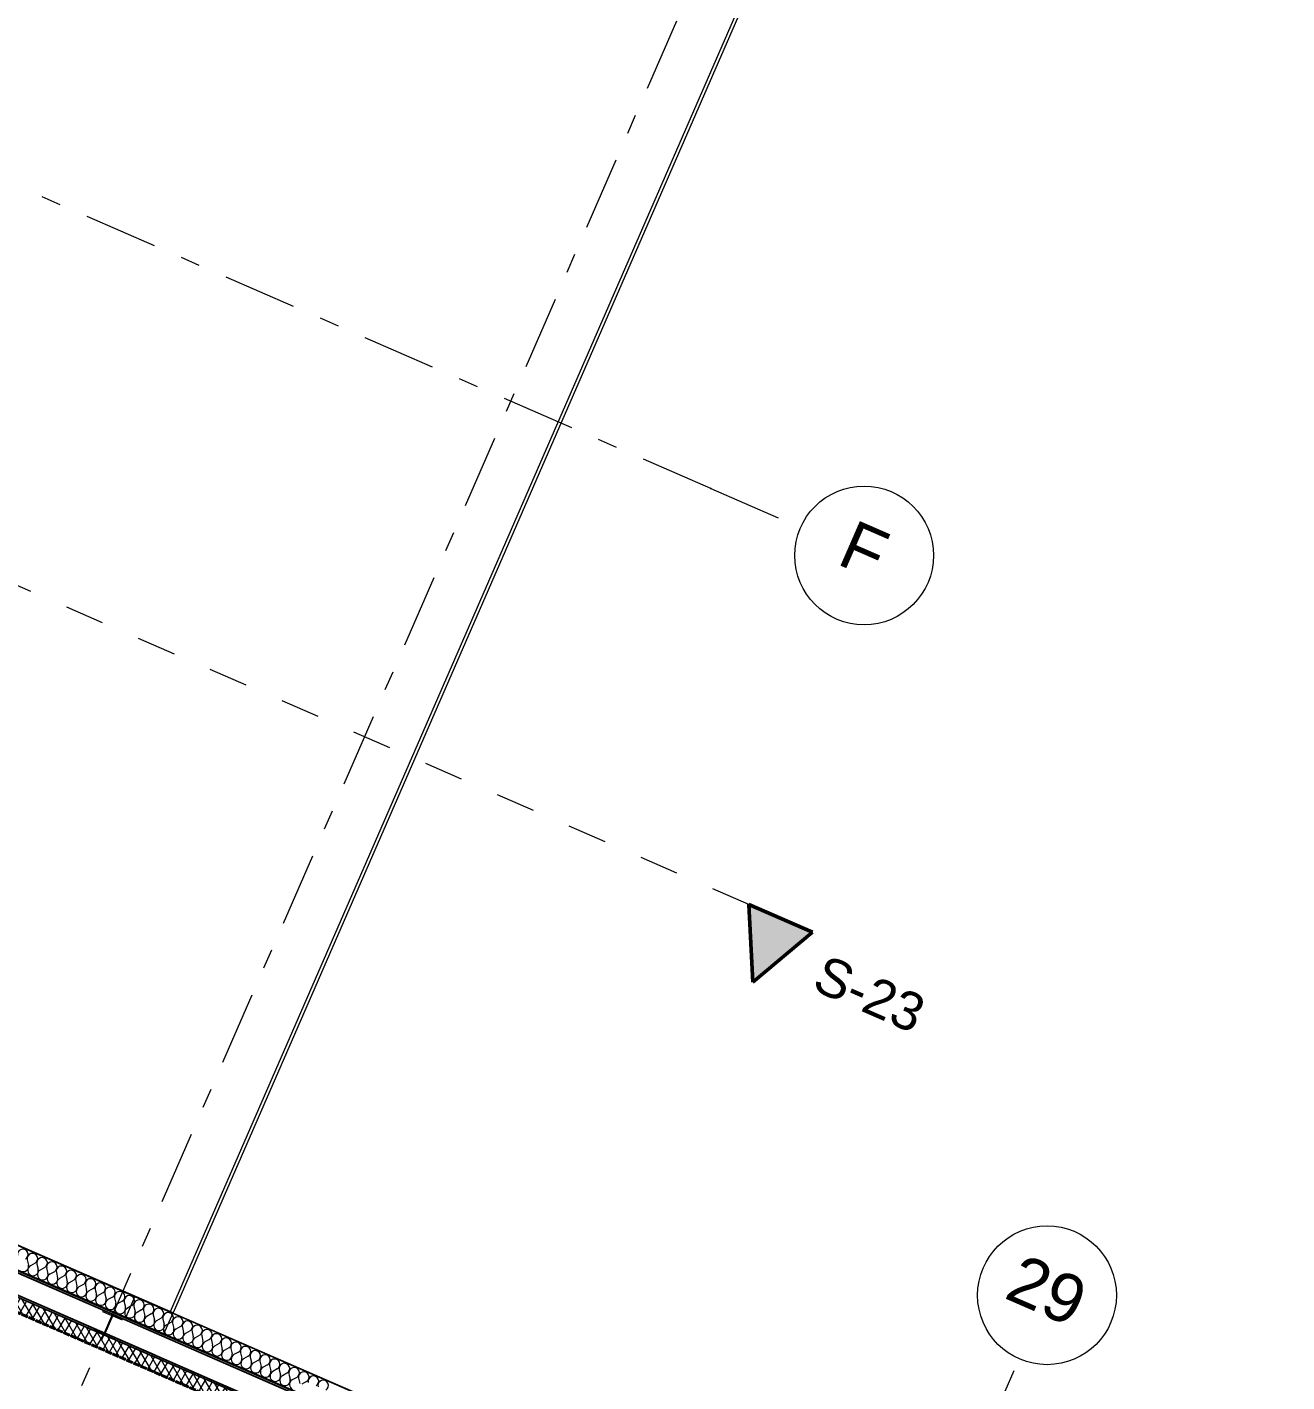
# Model space of a CAD drawing. Header units: millimetres. Extents: x -50172 to 90294, y -72116 to 25069.
# Drawn here: x 10263 to 19343, y -27110 to -17350 of the extents above; entities that cross this region are included whole.
import ezdxf
from ezdxf.enums import TextEntityAlignment as Align

# ---------------------------------------------------------------- set-up
doc = ezdxf.new("R2010")
doc.units = ezdxf.units.MM
doc.header["$MEASUREMENT"] = 0
for name, pattern in [('Dashed', [564.444447, 282.222223, -282.222223]), ('Double Dashed', [1093.611073, 529.166651, -211.666656, 141.111112, -211.666656]), ('Hidden Line', [55, 45, -10])]:
    doc.linetypes.add(name, pattern=pattern)
for name, color, linetype in [('A-20-M_Floor_Slab', 7, 'Continuous'), ('A-95-MC_Marker_Section_P2.Marker', 7, 'Continuous'), ('COLUMN.IFC Import', 7, 'Continuous'), ('New_A-15-MG_Structural_Grid_Phase_2', 7, 'Continuous'), ('New_A-20-M_Roof', 7, 'Continuous'), ('New_A-25-M_Wall_Ext', 7, 'Continuous')]:
    doc.layers.add(name, color=color, linetype=linetype)
for name, color, linetype, lineweight, true_color in [('A-20-M_Floor_Slab_Pen_No__107', 7, 'Continuous', 15, 0xa6a6a6), ('A-95-MC_Marker_Section_P2.Marker_Pen_No__25', 7, 'Continuous', 50, 0x2a2a2a), ('New_A-15-MG_Structural_Grid_Phase_2_Pen_No__222', 7, 'Continuous', 13, 0x65af33), ('New_A-25-M_Wall_Ext_Pen_No__107', 7, 'Continuous', 15, 0xa6a6a6), ('New_A-95-P_Drawing_Pen_No__62', 7, 'Continuous', 20, 0xaaaaaa)]:
    doc.layers.add(name, color=color, linetype=linetype, lineweight=lineweight, true_color=true_color)
for name, color, linetype, lineweight in [('A-20-M_Floor_Slab_Pen_No__195', 7, 'Continuous', 35), ('A-20-M_Floor_Slab_Pen_No__4', 7, 'Continuous', 20), ('A-20-M_Floor_Slab_Pen_No__89', 8, 'Continuous', 20), ('A-20-M_Roof_Pen_No__1', 7, 'Continuous', 13), ('A-95-MC_Marker_Section_P2.Marker_Pen_No__1', 7, 'Continuous', 13), ('A-95-MC_Marker_Section_P2.Marker_Pen_No__6', 7, 'Continuous', 35), ('COLUMN.IFC Import_Pen_No__2', 8, 'Continuous', 15), ('New_A-20-M_Roof_Pen_No__92', 8, 'Continuous', 13), ('New_A-25-M_Wall_Ext_Pen_No__1', 7, 'Continuous', 13)]:
    doc.layers.add(name, color=color, linetype=linetype, lineweight=lineweight)
doc.styles.add('GENERATED_STYLE_4', font='')
doc.styles.get('GENERATED_STYLE_4').set_extended_font_data('Swis721 BT')
pattern_1 = [(0, (0, 0), (0, 173.2051), [0, -100]), (0, (50, 86.6), (0, 173.2051), [0, -100])]

# ---------------------------------------------------------------- blocks, each defined once
blk = doc.blocks.new('Roof_3_2', base_point=(-9378, -10065))
at = {"layer": 'New_A-20-M_Roof_Pen_No__92', "linetype": 'Continuous', "flags": 128}
for points in [[(22006.6, -31651.4), (1845.1, -22859.9)], [(1845.1, -22860), (22006.6, -31651.4)], [(22007.4, -31649.5), (1845.9, -22858.1)], [(1846.1, -22857.7), (22007.6, -31649.1)]]:
    blk.add_lwpolyline(points, dxfattribs=at)
blk = doc.blocks.new('Slab_2_2', base_point=(22220.5, -31567.4))
at = {"layer": 'A-20-M_Floor_Slab_Pen_No__89', "linetype": 'Continuous', "flags": 128}
blk.add_lwpolyline([(22220.5, -31567.4), (1807.4, -22666.3), (1702.5, -22906.9), (21875, -31703.1), (12362.1, -53519.2), (-4050.1, -46362.7), (-4155, -46603.2), (12497.8, -53864.7)], close=True, dxfattribs=at)
blk = doc.blocks.new('*X126')
at = {"layer": 'New_A-25-M_Wall_Ext_Pen_No__107', "linetype": 'Continuous'}
for p, q in [((11018.8, -26559.4), (11009.1, -26564.9)), ((11032.8, -26565.4), (11041.6, -26602.5)), ((11088.7, -26589.8), (11055.5, -26608.6)), ((11102.6, -26595.9), (11111.4, -26633)), ((11158.5, -26620.3), (11125.4, -26639.1)), ((11172.5, -26626.4), (11181.2, -26663.4)), ((11228.3, -26650.7), (11195.2, -26669.5)), ((11242.3, -26656.8), (11251.1, -26693.9)), ((11298.2, -26681.2), (11265, -26700)), ((11312.1, -26687.3), (11320.9, -26724.3)), ((11368, -26711.6), (11334.9, -26730.4)), ((11382, -26717.7), (11390.8, -26754.8)), ((11437.9, -26742.1), (11404.7, -26760.9)), ((11451.8, -26748.2), (11460.6, -26785.2)), ((11507.7, -26772.5), (11474.6, -26791.3)), ((11521.7, -26778.6), (11530.4, -26815.7)), ((11577.5, -26803), (11544.4, -26821.8)), ((11591.5, -26809.1), (11600.3, -26846.1)), ((11647.4, -26833.4), (11614.2, -26852.2)), ((11661.3, -26839.5), (11670.1, -26876.6)), ((11717.2, -26863.9), (11684.1, -26882.7)), ((11731.2, -26870), (11740, -26907.1)), ((11787.1, -26894.3), (11753.9, -26913.1)), ((11801, -26900.4), (11809.8, -26937.5)), ((11856.9, -26924.8), (11823.8, -26943.6)), ((11870.9, -26930.9), (11879.6, -26968)), ((11926.7, -26955.3), (11893.6, -26974.1)), ((11940.7, -26961.3), (11949.5, -26998.4)), ((11996.6, -26985.7), (11963.4, -27004.5)), ((12010.5, -26991.8), (12019.3, -27028.9)), ((12066.4, -27016.2), (12033.3, -27035)), ((12080.4, -27022.2), (12089.2, -27059.3)), ((12136.3, -27046.6), (12103.1, -27065.4)), ((12150.2, -27052.7), (12159, -27089.8)), ((12206.1, -27077.1), (12173, -27095.9)), ((12220.1, -27083.2), (12228.8, -27120.2)), ((12275.9, -27107.5), (12242.8, -27126.3))]:
    blk.add_line(p, q, dxfattribs=at)
for centre, start, end in [((11000, -26526.2), 299.57051, 27.7931), ((11069.9, -26556.7), 299.57051, 193.31031), ((11004.5, -26611.3), 224.38672, 246.44041), ((11004.5, -26611.3), 246.44041, 13.31031), ((11074.3, -26641.7), 119.57051, 246.44041), ((11074.3, -26641.7), 246.44041, 13.31031), ((11139.7, -26587.1), 299.57051, 193.31031), ((11144.2, -26672.2), 119.57051, 246.44041), ((11209.5, -26617.6), 299.57051, 193.31031), ((11279.4, -26648), 299.57051, 193.31031), ((11349.2, -26678.5), 299.57051, 193.31031), ((11144.2, -26672.2), 246.44041, 13.31031), ((11214, -26702.6), 119.57051, 246.44041), ((11214, -26702.6), 246.44041, 13.31031), ((11283.8, -26733.1), 119.57051, 246.44041), ((11283.8, -26733.1), 246.44041, 13.31031), ((11353.7, -26763.6), 119.57051, 246.44041), ((11419.1, -26708.9), 299.57051, 193.31031), ((11488.9, -26739.4), 299.57051, 193.31031), ((11558.7, -26769.8), 299.57051, 193.31031), ((11353.7, -26763.6), 246.44041, 13.31031), ((11423.5, -26794), 119.57051, 246.44041), ((11423.5, -26794), 246.44041, 13.31031), ((11493.4, -26824.5), 119.57051, 246.44041), ((11493.4, -26824.5), 246.44041, 13.31031), ((11563.2, -26854.9), 119.57051, 246.44041), ((11628.6, -26800.3), 299.57051, 193.31031), ((11698.4, -26830.8), 299.57051, 193.31031), ((11768.3, -26861.2), 299.57051, 193.31031), ((11563.2, -26854.9), 246.44041, 13.31031), ((11633, -26885.4), 119.57051, 246.44041), ((11633, -26885.4), 246.44041, 13.31031), ((11702.9, -26915.8), 119.57051, 246.44041), ((11702.9, -26915.8), 246.44041, 13.31031), ((11772.7, -26946.3), 119.57051, 246.44041), ((11838.1, -26891.7), 299.57051, 193.31031), ((11907.9, -26922.1), 299.57051, 193.31031), ((11977.8, -26952.6), 299.57051, 193.31031), ((11772.7, -26946.3), 246.44041, 13.31031), ((11842.6, -26976.7), 119.57051, 246.44041), ((11842.6, -26976.7), 246.44041, 13.31031), ((11912.4, -27007.2), 119.57051, 246.44041), ((11912.4, -27007.2), 246.44041, 13.31031), ((11982.2, -27037.6), 119.57051, 246.44041), ((11982.2, -27037.6), 246.44041, 13.31031), ((12047.6, -26983), 299.57051, 193.31031), ((12117.5, -27013.5), 299.57051, 193.31031), ((12187.3, -27043.9), 299.57051, 193.31031), ((12052.1, -27068.1), 119.57051, 246.44041), ((12052.1, -27068.1), 246.44041, 13.31031), ((12121.9, -27098.5), 119.57051, 246.44041), ((12121.9, -27098.5), 246.44041, 13.31031), ((12191.8, -27129), 119.57051, 246.44041), ((12257.1, -27074.4), 299.57051, 193.31031), ((12327, -27104.8), 299.57051, 193.31031), ((12396.8, -27135.3), 299.57051, 193.31031)]:
    blk.add_arc(centre, 38.1, start, end, dxfattribs=at)
blk = doc.blocks.new('Wall_29_2', base_point=(22006.6, -31651.4))
at = {"layer": 'New_A-25-M_Wall_Ext_Pen_No__107', "linetype": 'Continuous'}
h = blk.add_hatch(dxfattribs=at)
h.set_pattern_fill('Plaster_0002', color=256, style=0, pattern_type=2)
h.set_pattern_definition(pattern_1)
h.paths.add_polyline_path([(22460.8, -31473), (11040.4, -26493.2), (11038.6, -26497.3), (22454.8, -31475.4)])
at = {"layer": 'New_A-25-M_Wall_Ext_Pen_No__107', "linetype": 'Continuous', "lineweight": 0, "true_color": 0x535353}
for points in [[(22220.5, -31567.4), (10967.4, -26660.5), (10966.2, -26663.2), (22216.6, -31568.9)], [(22027, -31643.4), (10908.7, -26795.2), (10907.5, -26798), (22023.1, -31644.9)]]:
    blk.add_hatch(color=251, dxfattribs=at).paths.add_polyline_path(points)
at = {"layer": 'New_A-25-M_Wall_Ext_Pen_No__107', "linetype": 'Continuous'}
for points in [[(22236.3, -31561.2), (10972.2, -26649.5), (10967.4, -26660.5), (22220.5, -31567.4)], [(10902.5, -26809.4), (22006.6, -31651.4), (22023.1, -31644.9), (10907.5, -26798)]]:
    blk.add_hatch(color=256, dxfattribs=at).paths.add_polyline_path(points)
at = {"layer": 'New_A-25-M_Wall_Ext_Pen_No__1', "linetype": 'Continuous'}
for p, q in [((22454.8, -31475.4), (11038.6, -26497.3)), ((22244.2, -31558.1), (10974.6, -26644)), ((22216.6, -31568.9), (10966.2, -26663.2)), ((22220.5, -31567.4), (10967.4, -26660.5)), ((22236.3, -31561.2), (10972.2, -26649.5)), ((10907.5, -26798), (22023.1, -31644.9)), ((22027, -31643.4), (10908.7, -26795.2))]:
    blk.add_line(p, q, dxfattribs=at)
at = {"layer": 'New_A-25-M_Wall_Ext_Pen_No__1', "linetype": 'Continuous', "flags": 128}
for points in [[(11040.4, -26493.2), (10974.6, -26644)], [(22460.8, -31473), (11040.4, -26493.2)], [(10902.5, -26809.4), (22006.6, -31651.4)]]:
    blk.add_lwpolyline(points, dxfattribs=at)
at = {"layer": 'New_A-25-M_Wall_Ext', "color": 250, "lineweight": 50, "true_color": 0x2a2a2a}
blk.add_blockref('*X126', (0, 0), dxfattribs=at)
blk = doc.blocks.new('*X144')
at = {"layer": 'New_A-25-M_Wall_Ext_Pen_No__107', "linetype": 'Continuous'}
for p, q in [((10264.6, -26230.5), (10273.3, -26267.5)), ((10320.4, -26254.8), (10287.3, -26273.6)), ((10334.4, -26260.9), (10343.2, -26298)), ((10390.3, -26285.3), (10357.1, -26304.1)), ((10404.2, -26291.4), (10413, -26328.4)), ((10460.1, -26315.7), (10427, -26334.5)), ((10474.1, -26321.8), (10482.8, -26358.9)), ((10529.9, -26346.2), (10496.8, -26365)), ((10543.9, -26352.3), (10552.7, -26389.3)), ((10599.8, -26376.6), (10566.7, -26395.4)), ((10613.8, -26382.7), (10622.5, -26419.8)), ((10669.6, -26407.1), (10636.5, -26425.9)), ((10683.6, -26413.2), (10692.4, -26450.2)), ((10739.5, -26437.5), (10706.3, -26456.3)), ((10753.4, -26443.6), (10762.2, -26480.7)), ((10809.3, -26468), (10776.2, -26486.8)), ((10823.3, -26474.1), (10832, -26511.2)), ((10879.1, -26498.4), (10846, -26517.2)), ((10893.1, -26504.5), (10901.9, -26541.6)), ((10949, -26528.9), (10915.8, -26547.7)), ((10963, -26535), (10971.7, -26572.1)), ((11018.8, -26559.4), (10985.7, -26578.2)), ((11032.8, -26565.4), (11041.6, -26602.5)), ((11088.7, -26589.8), (11055.5, -26608.6)), ((11102.6, -26595.9), (11111.4, -26633)), ((11158.5, -26620.3), (11125.4, -26639.1)), ((11172.5, -26626.4), (11181.2, -26663.4)), ((11228.3, -26650.7), (11195.2, -26669.5)), ((11242.3, -26656.8), (11251.1, -26693.9)), ((11281.6, -26690.6), (11265, -26700))]:
    blk.add_line(p, q, dxfattribs=at)
for centre, start, end in [((10231.8, -26191.2), 299.57051, 193.31031), ((10301.6, -26221.7), 299.57051, 193.31031), ((10371.5, -26252.1), 299.57051, 193.31031), ((10441.3, -26282.6), 299.57051, 193.31031), ((10236.3, -26276.3), 246.44041, 13.31031), ((10306.1, -26306.8), 119.57051, 246.44041), ((10306.1, -26306.8), 246.44041, 13.31031), ((10375.9, -26337.2), 119.57051, 246.44041), ((10375.9, -26337.2), 246.44041, 13.31031), ((10445.8, -26367.7), 119.57051, 246.44041), ((10511.1, -26313), 299.57051, 193.31031), ((10581, -26343.5), 299.57051, 193.31031), ((10650.8, -26374), 299.57051, 193.31031), ((10445.8, -26367.7), 246.44041, 13.31031), ((10515.6, -26398.1), 119.57051, 246.44041), ((10515.6, -26398.1), 246.44041, 13.31031), ((10585.5, -26428.6), 119.57051, 246.44041), ((10585.5, -26428.6), 246.44041, 13.31031), ((10655.3, -26459), 119.57051, 246.44041), ((10720.7, -26404.4), 299.57051, 193.31031), ((10790.5, -26434.9), 299.57051, 193.31031), ((10860.3, -26465.3), 299.57051, 193.31031), ((10655.3, -26459), 246.44041, 13.31031), ((10725.1, -26489.5), 119.57051, 246.44041), ((10725.1, -26489.5), 246.44041, 13.31031), ((10795, -26519.9), 119.57051, 246.44041), ((10795, -26519.9), 246.44041, 13.31031), ((10864.8, -26550.4), 119.57051, 246.44041), ((10864.8, -26550.4), 246.44041, 13.31031), ((10930.2, -26495.8), 299.57051, 193.31031), ((11000, -26526.2), 299.57051, 193.31031), ((11069.9, -26556.7), 299.57051, 193.31031), ((10934.6, -26580.8), 119.57051, 246.44041), ((10934.6, -26580.8), 246.44041, 13.31031), ((11004.5, -26611.3), 119.57051, 246.44041), ((11004.5, -26611.3), 246.44041, 13.31031), ((11074.3, -26641.7), 119.57051, 246.44041), ((11074.3, -26641.7), 246.44041, 13.31031), ((11139.7, -26587.1), 299.57051, 193.31031), ((11144.2, -26672.2), 119.57051, 246.44041), ((11209.5, -26617.6), 299.57051, 193.31031), ((11279.4, -26648), 36.47185, 193.31031), ((11144.2, -26672.2), 246.44041, 13.31031), ((11214, -26702.6), 119.57051, 246.44041), ((11214, -26702.6), 246.44041, 13.31031), ((11283.8, -26733.1), 119.57051, 216.40896)]:
    blk.add_arc(centre, 38.1, start, end, dxfattribs=at)
blk = doc.blocks.new('Wall_42_2', base_point=(11177.5, -26929.3))
at = {"layer": 'New_A-25-M_Wall_Ext_Pen_No__107', "linetype": 'Continuous'}
h = blk.add_hatch(dxfattribs=at)
h.set_pattern_fill('Plaster_0002', color=256, style=0, pattern_type=2)
h.set_pattern_definition(pattern_1)
h.paths.add_polyline_path([(1989.1, -22551.3), (11313.6, -26617.2), (11315.4, -26613.1), (1990.9, -22547.2)])
at = {"layer": 'New_A-25-M_Wall_Ext_Pen_No__107', "linetype": 'Continuous', "lineweight": 0, "true_color": 0x535353}
for points in [[(11242.4, -26780.4), (1910, -22711), (1908.8, -22713.8), (11241.2, -26783.1)], [(11183.7, -26915.1), (1851.3, -22845.8), (1850.1, -22848.5), (11182.5, -26917.9)]]:
    blk.add_hatch(color=251, dxfattribs=at).paths.add_polyline_path(points)
at = {"layer": 'New_A-25-M_Wall_Ext_Pen_No__107', "linetype": 'Continuous'}
for points in [[(11247.2, -26769.4), (1914.8, -22700), (1910, -22711), (11242.4, -26780.4)], [(1845.1, -22860), (11177.5, -26929.3), (11182.5, -26917.9), (1850.1, -22848.5)]]:
    blk.add_hatch(color=256, dxfattribs=at).paths.add_polyline_path(points)
at = {"layer": 'New_A-25-M_Wall_Ext_Pen_No__1', "linetype": 'Continuous'}
for p, q in [((11313.6, -26617.2), (1981.2, -22547.8)), ((11241.2, -26783.1), (1908.8, -22713.8)), ((11242.4, -26780.4), (1910, -22711)), ((11247.2, -26769.4), (1914.8, -22700)), ((11249.6, -26763.9), (1917.2, -22694.5)), ((1850.1, -22848.5), (11182.5, -26917.9)), ((11183.7, -26915.1), (1851.3, -22845.8))]:
    blk.add_line(p, q, dxfattribs=at)
at = {"layer": 'New_A-25-M_Wall_Ext_Pen_No__1', "linetype": 'Continuous', "flags": 128}
for points in [[(11315.4, -26613.1), (1990.9, -22547.2)], [(1845.1, -22860), (11177.5, -26929.3)], [(11249.6, -26763.9), (11315.4, -26613.1)]]:
    blk.add_lwpolyline(points, dxfattribs=at)
at = {"layer": 'New_A-25-M_Wall_Ext', "color": 250, "lineweight": 50, "true_color": 0x2a2a2a}
blk.add_blockref('*X144', (0, 0), dxfattribs=at)
blk = doc.blocks.new('*X165')
at = {"layer": 'A-20-M_Floor_Slab_Pen_No__107', "linetype": 'Continuous'}
for points in [[(10198.7, -26611.6), (10348.7, -26677), (10348.7, -26674.9), (10198.7, -26609.4)], [(10498.7, -26742.4), (10648.7, -26807.9), (10648.7, -26805.7), (10498.7, -26740.3)], [(10798.7, -26873.3), (10948.6, -26938.7), (10948.6, -26936.5), (10798.7, -26871.1)], [(11098.6, -27004.1), (11248.6, -27069.5), (11248.6, -27067.3), (11098.6, -27001.9)]]:
    blk.add_hatch(color=256, dxfattribs=at).paths.add_polyline_path(points)
blk = doc.blocks.new('Wall_61_2', base_point=(21875, -31703.1))
at = {"layer": 'A-20-M_Floor_Slab_Pen_No__107', "linetype": 'Continuous'}
h = blk.add_hatch(dxfattribs=at)
h.set_pattern_fill('Batt_Insulation_0002', color=256, style=0, pattern_type=2)
h.set_pattern_definition([(60, (0, 0), (-43.30127, 25), []), (120, (0, 0), (43.30127, 25), [])])
h.paths.add_polyline_path([(1705.1, -22905.9), (21877.6, -31702.1), (22006.6, -31651.4), (1834.1, -22855.2)])
at = {"layer": 'A-20-M_Floor_Slab_Pen_No__195', "linetype": 'Hidden Line'}
blk.add_line((1705.1, -22905.9), (21877.6, -31702.1), dxfattribs=at)
at = {"layer": 'A-20-M_Floor_Slab_Pen_No__195', "linetype": 'Hidden Line', "flags": 128}
blk.add_lwpolyline([(1702.5, -22906.9), (21875, -31703.1)], dxfattribs=at)
at = {"layer": 'A-20-M_Floor_Slab_Pen_No__4', "linetype": 'Continuous', "flags": 128}
blk.add_lwpolyline([(22006.6, -31651.4), (1834.1, -22855.2)], dxfattribs=at)
at = {"layer": 'A-20-M_Floor_Slab', "color": 250, "lineweight": 50, "true_color": 0x2a2a2a}
blk.add_blockref('*X165', (0, 0), dxfattribs=at)
blk = doc.blocks.new('Column 45')
at = {"layer": 'COLUMN.IFC Import_Pen_No__2', "linetype": 'Continuous'}
for p, q in [((76.45, 78.8), (-76.45, 78.8)), ((-76.45, 78.8), (-76.45, 69.4)), ((-76.45, 69.4), (-3.25, 69.4)), ((-3.25, 69.4), (-3.25, -69.4)), ((3.25, -69.4), (3.25, 69.4)), ((3.25, 69.4), (76.45, 69.4)), ((76.45, 69.4), (76.45, 78.8)), ((-3.25, -69.4), (-76.45, -69.4)), ((-76.45, -69.4), (-76.45, -78.8)), ((-76.45, -78.8), (76.45, -78.8)), ((76.45, -69.4), (3.25, -69.4)), ((76.45, -78.8), (76.45, -69.4))]:
    blk.add_line(p, q, dxfattribs=at)
blk = doc.blocks.new('Standard grid marker_7')
at = {"layer": 'New_A-15-MG_Structural_Grid_Phase_2_Pen_No__222', "linetype": 'Double Dashed'}
for q in [(0, 0), (32130.3, 0)]:
    blk.add_line((705.1, 0), q, dxfattribs=at)
at = {"layer": 'New_A-15-MG_Structural_Grid_Phase_2_Pen_No__222', "linetype": 'Continuous'}
blk.add_circle((-500, 0), 500, dxfattribs=at)
at = {"layer": 'New_A-15-MG_Structural_Grid_Phase_2_Pen_No__222', "linetype": 'Double Dashed'}
blk.add_point((705.1, 0), dxfattribs=at)
blk.add_point((705.1, 0), dxfattribs=at)
at = {"layer": 'New_A-15-MG_Structural_Grid_Phase_2_Pen_No__222', "style": 'GENERATED_STYLE_4'}
for tag, p in [('AC_MarkerText_1_0', (-500, 43.4)), ('AC_MarkerText_1_1', (33335.4, 43.4))]:
    blk.add_attdef(tag, text='', height=350, rotation=180, dxfattribs=at).set_placement(p, align=Align.MIDDLE_CENTER)
blk = doc.blocks.new('Standard grid marker_12')
at = {"layer": 'New_A-15-MG_Structural_Grid_Phase_2_Pen_No__222', "linetype": 'Double Dashed'}
blk.add_line((2211.6, 0), (53472.7, 0), dxfattribs=at)
at = {"layer": 'New_A-15-MG_Structural_Grid_Phase_2_Pen_No__222', "style": 'GENERATED_STYLE_4'}
for tag, p in [('AC_MarkerText_1_0', (-500, 1206.2)), ('AC_MarkerText_1_1', (56184.2, 1206.2))]:
    blk.add_attdef(tag, text='', height=350, rotation=270, dxfattribs=at).set_placement(p, align=Align.MIDDLE_CENTER)
blk = doc.blocks.new('Standard grid marker_16')
at = {"layer": 'New_A-15-MG_Structural_Grid_Phase_2_Pen_No__222', "linetype": 'Double Dashed'}
blk.add_line((1000, 0), (47486.2, 0), dxfattribs=at)
at = {"layer": 'New_A-15-MG_Structural_Grid_Phase_2_Pen_No__222', "style": 'GENERATED_STYLE_4'}
for tag, p in [('AC_MarkerText_1_0', (-500, 43.3)), ('AC_MarkerText_1_1', (48986.2, 43.3))]:
    blk.add_attdef(tag, text='', height=350, rotation=180, dxfattribs=at).set_placement(p, align=Align.MIDDLE_CENTER)
blk = doc.blocks.new('Standard grid marker_13')
at = {"layer": 'New_A-15-MG_Structural_Grid_Phase_2_Pen_No__222', "linetype": 'Double Dashed'}
blk.add_line((20268.4, 0), (27450.4, 0), dxfattribs=at)
at = {"layer": 'New_A-15-MG_Structural_Grid_Phase_2_Pen_No__222', "linetype": 'Continuous'}
blk.add_circle((27950.4, 0), 500, dxfattribs=at)
at = {"layer": 'New_A-15-MG_Structural_Grid_Phase_2_Pen_No__222', "style": 'GENERATED_STYLE_4'}
for tag, p in [('AC_MarkerText_1_0', (-500, 36.5)), ('AC_MarkerText_1_1', (27950.4, 36.5))]:
    blk.add_attdef(tag, text='', height=350, rotation=270, dxfattribs=at).set_placement(p, align=Align.MIDDLE_CENTER)
blk = doc.blocks.new('Cutting Plane_2_2', base_point=(15693.3, -23770.8))
at = {"layer": 'A-95-MC_Marker_Section_P2.Marker_Pen_No__25', "linetype": 'Continuous'}
blk.add_hatch(color=256, dxfattribs=at).paths.add_polyline_path([(15922.4, -23870.8), (15464.1, -23670.9), (15493.4, -24229.2)])
at = {"layer": 'A-95-MC_Marker_Section_P2.Marker_Pen_No__1', "linetype": 'Dashed'}
blk.add_line((15464.1, -23670.9), (-14070.1, -10792.5), dxfattribs=at)
at = {"layer": 'A-95-MC_Marker_Section_P2.Marker_Pen_No__25', "linetype": 'Continuous'}
for p, q in [((15922.4, -23870.8), (15464.1, -23670.9)), ((15464.1, -23670.9), (15493.4, -24229.2)), ((15493.4, -24229.2), (15922.4, -23870.8))]:
    blk.add_line(p, q, dxfattribs=at)
at = {"layer": 'A-95-MC_Marker_Section_P2.Marker_Pen_No__6', "insert": (15906.8, -24281.9), "char_height": 275, "attachment_point": 7, "rotation": 336.44041, "style": 'GENERATED_STYLE_4'}
blk.add_mtext('\\A1;{\\fSwis721 BT|b0|i0|c0|p34;S-23}', dxfattribs=at)

msp = doc.modelspace()

# ---------------------------------------------------------------- linework, layer by layer
at = {"layer": 'A-20-M_Roof_Pen_No__1', "linetype": 'Continuous', "flags": 128}
msp.add_lwpolyline([(19165.1, -8554.9), (11294.8, -26604.1)], dxfattribs=at)
at = {"layer": 'New_A-95-P_Drawing_Pen_No__62', "linetype": 'Continuous'}
msp.add_line((19185.7, -8563.9), (11315.4, -26613.1), dxfattribs=at)

# ---------------------------------------------------------------- block references
at = {"layer": 'A-20-M_Floor_Slab', "color": 8, "linetype": 'Continuous', "lineweight": 20}
msp.add_blockref('Slab_2_2', (22220.5, -31567.4), dxfattribs=at)
at = {"layer": 'A-20-M_Floor_Slab', "color": 250, "lineweight": 50, "true_color": 0x2a2a2a}
msp.add_blockref('Wall_61_2', (21875, -31703.1), dxfattribs=at)
at = {"layer": 'A-95-MC_Marker_Section_P2.Marker'}
msp.add_blockref('Cutting Plane_2_2', (15693.3, -23770.8), dxfattribs=at)
at = {"layer": 'COLUMN.IFC Import', "linetype": 'Continuous', "zscale": 1000, "rotation": 156.4404115839877}
msp.add_blockref('Column 45', (10849.6, -26695.5), dxfattribs=at)
at = {"layer": 'New_A-15-MG_Structural_Grid_Phase_2', "color": 8, "linetype": 'Continuous', "lineweight": 15, "zscale": 1000}
for name, p, rotation in [('Standard grid marker_12', (-2323.9, -56907.5), 66.44041158399293), ('Standard grid marker_16', (26876.4, -33774.9), 156.4404115839929)]:
    msp.add_blockref(name, p, dxfattribs=dict(at, rotation=rotation))
at = {"layer": 'New_A-15-MG_Structural_Grid_Phase_2', "color": 8, "linetype": 'Continuous', "lineweight": 15}
ref = msp.add_blockref('Standard grid marker_7', (15837, -20956.1), dxfattribs=dict(at, zscale=1000, rotation=156.4404115839929))
ref.add_attrib('AC_MarkerText_1', 'F', dxfattribs={"layer": 'New_A-15-MG_Structural_Grid_Phase_2_Pen_No__222', "color": 85, "true_color": 0x65af33, "height": 350, "rotation": 336.44041, "style": 'GENERATED_STYLE_4'}).set_placement((16295.3, -21112.6), align=Align.MIDDLE_CENTER)
ref = msp.add_blockref('Standard grid marker_13', (6441.9, -52106.2), dxfattribs=dict(at, zscale=1000, rotation=66.44041158399293))
ref.add_attrib('AC_MarkerText_1_1', '29', dxfattribs={"layer": 'New_A-15-MG_Structural_Grid_Phase_2_Pen_No__222', "color": 85, "true_color": 0x65af33, "height": 350, "rotation": 336.44041, "style": 'GENERATED_STYLE_4'}).set_placement((17613.7, -26449.3), align=Align.MIDDLE_CENTER)
at = {"layer": 'New_A-20-M_Roof', "color": 8, "linetype": 'Continuous', "lineweight": 13}
msp.add_blockref('Roof_3_2', (-9378, -10065), dxfattribs=at)
at = {"layer": 'New_A-25-M_Wall_Ext', "color": 250, "lineweight": 50, "true_color": 0x2a2a2a}
for name, p in [('Wall_42_2', (11177.5, -26929.3)), ('Wall_29_2', (22006.6, -31651.4))]:
    msp.add_blockref(name, p, dxfattribs=at)

doc.saveas('drawing.dxf')
